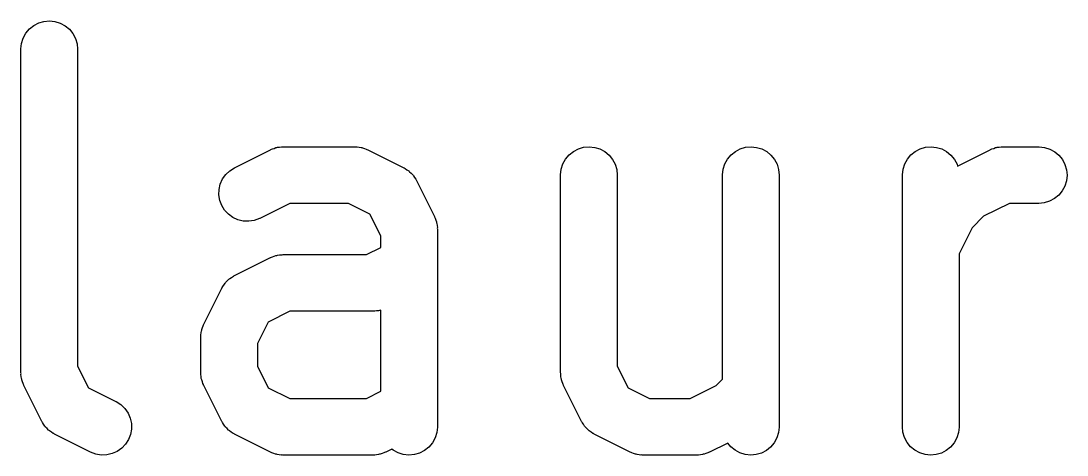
# Model space of a CAD drawing. Extents: x 0.77 to 5.15, y -1.76 to -0.61.
# Drawn here: x 4.3903 to 4.4993, y -0.7857 to -0.7404 of the extents above; entities that cross this region are included whole.
import ezdxf

# ---------------------------------------------------------------- set-up
doc = ezdxf.new("R2010")
doc.units = 0
doc.header["$MEASUREMENT"] = 0
doc.layers.add('BLACK', color=7, linetype='CONTINUOUS')

msp = doc.modelspace()

# ---------------------------------------------------------------- linework, layer by layer
at = {"layer": 'BLACK', "linetype": 'CONTINUOUS'}
for p, q in [((4.39078, -0.741733), (4.39115, -0.741291)), ((4.39115, -0.741291), (4.3916, -0.74093)), ((4.3916, -0.74093), (4.39211, -0.740663)), ((4.39211, -0.740663), (4.39266, -0.7405)), ((4.39266, -0.7405), (4.39323, -0.740448)), ((4.39323, -0.740448), (4.39381, -0.740508)), ((4.39381, -0.740508), (4.39436, -0.740679)), ((4.39436, -0.740679), (4.39486, -0.740953)), ((4.39486, -0.740953), (4.39531, -0.74132)), ((4.39531, -0.74132), (4.39567, -0.741767)), ((4.39032, -0.742787), (4.3905, -0.742238)), ((4.3905, -0.742238), (4.39078, -0.741733)), ((4.39567, -0.741767), (4.39594, -0.742276)), ((4.39594, -0.742276), (4.39611, -0.742827)), ((4.39026, -0.74336), (4.39032, -0.742787)), ((4.39026, -0.743401), (4.39026, -0.74336)), ((4.39026, -0.777147), (4.39026, -0.743401)), ((4.39611, -0.742827), (4.39617, -0.743401)), ((4.39617, -0.743401), (4.39617, -0.77645)), ((4.41251, -0.755758), (4.41626, -0.753883)), ((4.41626, -0.753883), (4.4163, -0.753865)), ((4.4163, -0.753865), (4.41638, -0.753835)), ((4.41638, -0.753835), (4.41646, -0.753794)), ((4.41646, -0.753794), (4.41665, -0.753736)), ((4.41665, -0.753736), (4.41684, -0.753666)), ((4.41684, -0.753666), (4.41693, -0.753653)), ((4.41693, -0.753653), (4.41701, -0.753628)), ((4.41701, -0.753628), (4.41721, -0.753608)), ((4.41721, -0.753608), (4.41741, -0.753576)), ((4.41741, -0.753576), (4.4175, -0.75358)), ((4.4175, -0.75358), (4.41758, -0.753571)), ((4.41758, -0.753571), (4.42508, -0.753571)), ((4.42508, -0.753571), (4.42512, -0.753572)), ((4.42512, -0.753572), (4.42521, -0.753581)), ((4.42521, -0.753581), (4.4253, -0.753579)), ((4.4253, -0.753579), (4.4255, -0.753613)), ((4.4255, -0.753613), (4.4257, -0.753636)), ((4.4257, -0.753636), (4.42578, -0.753662)), ((4.42578, -0.753662), (4.42587, -0.753677)), ((4.42587, -0.753677), (4.42605, -0.753749)), ((4.42605, -0.753749), (4.42625, -0.75381)), ((4.42625, -0.75381), (4.42632, -0.753852)), ((4.42632, -0.753852), (4.4264, -0.753883)), ((4.4264, -0.753883), (4.43015, -0.755758)), ((4.44702, -0.754856), (4.44739, -0.754415)), ((4.44739, -0.754415), (4.44784, -0.754053)), ((4.44784, -0.754053), (4.44835, -0.753786)), ((4.44835, -0.753786), (4.4489, -0.753624)), ((4.4489, -0.753624), (4.44948, -0.753571)), ((4.44948, -0.753571), (4.45005, -0.753632)), ((4.45005, -0.753632), (4.4506, -0.753802)), ((4.4506, -0.753802), (4.45111, -0.754076)), ((4.45111, -0.754076), (4.45155, -0.754444)), ((4.46389, -0.754856), (4.46426, -0.754415)), ((4.46426, -0.754415), (4.46471, -0.754053)), ((4.46471, -0.754053), (4.46522, -0.753786)), ((4.46522, -0.753786), (4.46577, -0.753624)), ((4.46577, -0.753624), (4.46635, -0.753571)), ((4.46635, -0.753571), (4.46692, -0.753632)), ((4.46692, -0.753632), (4.46747, -0.753802)), ((4.46747, -0.753802), (4.46798, -0.754076)), ((4.46798, -0.754076), (4.46842, -0.754444)), ((4.48264, -0.754856), (4.48301, -0.754415)), ((4.48301, -0.754415), (4.48346, -0.754053)), ((4.48346, -0.754053), (4.48397, -0.753786)), ((4.48397, -0.753786), (4.48452, -0.753624)), ((4.48452, -0.753624), (4.4851, -0.753571)), ((4.4851, -0.753571), (4.48567, -0.753632)), ((4.48567, -0.753632), (4.48622, -0.753802)), ((4.48622, -0.753802), (4.48673, -0.754076)), ((4.48673, -0.754076), (4.48717, -0.754444)), ((4.48786, -0.75558), (4.49125, -0.753883)), ((4.49125, -0.753883), (4.49129, -0.753865)), ((4.49129, -0.753865), (4.49137, -0.753835)), ((4.49137, -0.753835), (4.49145, -0.753794)), ((4.49145, -0.753794), (4.49164, -0.753736)), ((4.49164, -0.753736), (4.49183, -0.753666)), ((4.49183, -0.753666), (4.49192, -0.753653)), ((4.49192, -0.753653), (4.492, -0.753628)), ((4.492, -0.753628), (4.4922, -0.753608)), ((4.4922, -0.753608), (4.4924, -0.753576)), ((4.4924, -0.753576), (4.49249, -0.75358)), ((4.49249, -0.75358), (4.49257, -0.753571)), ((4.49257, -0.753571), (4.49632, -0.753571)), ((4.49632, -0.753571), (4.49637, -0.753572)), ((4.49637, -0.753572), (4.49694, -0.753636)), ((4.49694, -0.753636), (4.49749, -0.75381)), ((4.49749, -0.75381), (4.49799, -0.754088)), ((4.49799, -0.754088), (4.49843, -0.754458)), ((4.44657, -0.75591), (4.44674, -0.755361)), ((4.44674, -0.755361), (4.44702, -0.754856)), ((4.45155, -0.754444), (4.45191, -0.75489)), ((4.45191, -0.75489), (4.45219, -0.755399)), ((4.45219, -0.755399), (4.45235, -0.755951)), ((4.46344, -0.75591), (4.46361, -0.755361)), ((4.46361, -0.755361), (4.46389, -0.754856)), ((4.46842, -0.754444), (4.46879, -0.75489)), ((4.46879, -0.75489), (4.46906, -0.755399)), ((4.46906, -0.755399), (4.46922, -0.755951)), ((4.48219, -0.75591), (4.48236, -0.755361)), ((4.48236, -0.755361), (4.48264, -0.754856)), ((4.48717, -0.754444), (4.48754, -0.75489)), ((4.48754, -0.75489), (4.48781, -0.755399)), ((4.48781, -0.755399), (4.48786, -0.75558)), ((4.49843, -0.754458), (4.4988, -0.754907)), ((4.4988, -0.754907), (4.49906, -0.755418)), ((4.49906, -0.755418), (4.49922, -0.755971)), ((4.41127, -0.75693), (4.41161, -0.75646)), ((4.41161, -0.75646), (4.41203, -0.756065)), ((4.41203, -0.756065), (4.41251, -0.755758)), ((4.43015, -0.755758), (4.43019, -0.755777)), ((4.43019, -0.755777), (4.43024, -0.755811)), ((4.43024, -0.755811), (4.4303, -0.755838)), ((4.4303, -0.755838), (4.43048, -0.755968)), ((4.43048, -0.755968), (4.43067, -0.75609)), ((4.43067, -0.75609), (4.43072, -0.756135)), ((4.43072, -0.756135), (4.43077, -0.756172)), ((4.43077, -0.756172), (4.43093, -0.756335)), ((4.43093, -0.756335), (4.43109, -0.756492)), ((4.43109, -0.756492), (4.43112, -0.756544)), ((4.43112, -0.756544), (4.43117, -0.756591)), ((4.43117, -0.756591), (4.43129, -0.756781)), ((4.4465, -0.756483), (4.44657, -0.75591)), ((4.4465, -0.756524), (4.4465, -0.756483)), ((4.4465, -0.777147), (4.4465, -0.756524)), ((4.45235, -0.755951), (4.45241, -0.756524)), ((4.45241, -0.756524), (4.45241, -0.77645)), ((4.46338, -0.756483), (4.46344, -0.75591)), ((4.46338, -0.756524), (4.46338, -0.756483)), ((4.46338, -0.777798), (4.46338, -0.756524)), ((4.46922, -0.755951), (4.46928, -0.756524)), ((4.46928, -0.756524), (4.46928, -0.782771)), ((4.48212, -0.756483), (4.48219, -0.75591)), ((4.48212, -0.756524), (4.48212, -0.756483)), ((4.48212, -0.782771), (4.48212, -0.756524)), ((4.49922, -0.755971), (4.49928, -0.756545)), ((4.49928, -0.756545), (4.49922, -0.757118)), ((4.41091, -0.758017), (4.41104, -0.757455)), ((4.41104, -0.757455), (4.41127, -0.75693)), ((4.43129, -0.756781), (4.43141, -0.756966)), ((4.43141, -0.756966), (4.43144, -0.757025)), ((4.43144, -0.757025), (4.43147, -0.757078)), ((4.43147, -0.757078), (4.43335, -0.760828)), ((4.49905, -0.757668), (4.49877, -0.758175)), ((4.49922, -0.757118), (4.49905, -0.757668)), ((4.41089, -0.758593), (4.41091, -0.758017)), ((4.41098, -0.759161), (4.41089, -0.758593)), ((4.49841, -0.758619), (4.49796, -0.758984)), ((4.49877, -0.758175), (4.49841, -0.758619)), ((4.41118, -0.759701), (4.41098, -0.759161)), ((4.41149, -0.760191), (4.41118, -0.759701)), ((4.41828, -0.759477), (4.41516, -0.76104)), ((4.42439, -0.759477), (4.41828, -0.759477)), ((4.42663, -0.7606), (4.42439, -0.759477)), ((4.49327, -0.759477), (4.49057, -0.760826)), ((4.49632, -0.759477), (4.49327, -0.759477)), ((4.4969, -0.759421), (4.49632, -0.759477)), ((4.49745, -0.759254), (4.4969, -0.759421)), ((4.49796, -0.758984), (4.49745, -0.759254)), ((4.41188, -0.760613), (4.41149, -0.760191)), ((4.41235, -0.76095), (4.41188, -0.760613)), ((4.41287, -0.76119), (4.41235, -0.76095)), ((4.42775, -0.762846), (4.42663, -0.7606)), ((4.43335, -0.760828), (4.43337, -0.760865)), ((4.43337, -0.760865), (4.4334, -0.760947)), ((4.4334, -0.760947), (4.43344, -0.761023)), ((4.49057, -0.760826), (4.48938, -0.762023)), ((4.41343, -0.761324), (4.41287, -0.76119)), ((4.41401, -0.761347), (4.41343, -0.761324)), ((4.41458, -0.761257), (4.41401, -0.761347)), ((4.41512, -0.761058), (4.41458, -0.761257)), ((4.41516, -0.76104), (4.41512, -0.761058)), ((4.43344, -0.761023), (4.4335, -0.761217)), ((4.4335, -0.761217), (4.43357, -0.761406)), ((4.43357, -0.761406), (4.43358, -0.761492)), ((4.43358, -0.761492), (4.4336, -0.761575)), ((4.4336, -0.761575), (4.43362, -0.761776)), ((4.43362, -0.761776), (4.43366, -0.761975)), ((4.43366, -0.761975), (4.43365, -0.762062)), ((4.48938, -0.762023), (4.48803, -0.76472)), ((4.42775, -0.764073), (4.42775, -0.762846)), ((4.43365, -0.762062), (4.43366, -0.762148)), ((4.43366, -0.762148), (4.43366, -0.782771)), ((4.42626, -0.76482), (4.42775, -0.764073)), ((4.41251, -0.767006), (4.41626, -0.765132)), ((4.41626, -0.765132), (4.4163, -0.765114)), ((4.4163, -0.765114), (4.41638, -0.765084)), ((4.41638, -0.765084), (4.41646, -0.765043)), ((4.41646, -0.765043), (4.41665, -0.764984)), ((4.41665, -0.764984), (4.41684, -0.764915)), ((4.41684, -0.764915), (4.41693, -0.764901)), ((4.41693, -0.764901), (4.41701, -0.764876)), ((4.41701, -0.764876), (4.41721, -0.764856)), ((4.41721, -0.764856), (4.41741, -0.764825)), ((4.41741, -0.764825), (4.4175, -0.764828)), ((4.4175, -0.764828), (4.41758, -0.76482)), ((4.41758, -0.76482), (4.42626, -0.76482)), ((4.48803, -0.76472), (4.48803, -0.782771)), ((4.41177, -0.767554), (4.41193, -0.767393)), ((4.41193, -0.767393), (4.41198, -0.767357)), ((4.41198, -0.767357), (4.41203, -0.767313)), ((4.41203, -0.767313), (4.41222, -0.767194)), ((4.41222, -0.767194), (4.4124, -0.767066)), ((4.4124, -0.767066), (4.41246, -0.76704)), ((4.41246, -0.76704), (4.41251, -0.767006)), ((4.40932, -0.772077), (4.41119, -0.768327)), ((4.41119, -0.768327), (4.41121, -0.76829)), ((4.41121, -0.76829), (4.41125, -0.768237)), ((4.41125, -0.768237), (4.41127, -0.768179)), ((4.41127, -0.768179), (4.4114, -0.767996)), ((4.4114, -0.767996), (4.41153, -0.767807)), ((4.41153, -0.767807), (4.41157, -0.767761)), ((4.41157, -0.767761), (4.41161, -0.767709)), ((4.41161, -0.767709), (4.41177, -0.767554)), ((4.41828, -0.770726), (4.41604, -0.771848)), ((4.42696, -0.770726), (4.41828, -0.770726)), ((4.42704, -0.770717), (4.42696, -0.770726)), ((4.42713, -0.77072), (4.42704, -0.770717)), ((4.42733, -0.770689), (4.42713, -0.77072)), ((4.42753, -0.770669), (4.42733, -0.770689)), ((4.42762, -0.770644), (4.42753, -0.770669)), ((4.4277, -0.770631), (4.42762, -0.770644)), ((4.42775, -0.770611), (4.4277, -0.770631)), ((4.42775, -0.779071), (4.42775, -0.770611)), ((4.41604, -0.771848), (4.41491, -0.774094)), ((4.40905, -0.772984), (4.40907, -0.772783)), ((4.40907, -0.772783), (4.4091, -0.772701)), ((4.4091, -0.772701), (4.40911, -0.772615)), ((4.40911, -0.772615), (4.40919, -0.772426)), ((4.40919, -0.772426), (4.40925, -0.772234)), ((4.40925, -0.772234), (4.40929, -0.772158)), ((4.40929, -0.772158), (4.40932, -0.772077)), ((4.40901, -0.773356), (4.40902, -0.773269)), ((4.40901, -0.773397), (4.40901, -0.773356)), ((4.40901, -0.777147), (4.40901, -0.773397)), ((4.40902, -0.773183), (4.40905, -0.772984)), ((4.40902, -0.773269), (4.40902, -0.773183)), ((4.41491, -0.774094), (4.41491, -0.77645)), ((4.39027, -0.777233), (4.39026, -0.777147)), ((4.39026, -0.77732), (4.39027, -0.777233)), ((4.39617, -0.77645), (4.39729, -0.778695)), ((4.40902, -0.777233), (4.40901, -0.777147)), ((4.40901, -0.77732), (4.40902, -0.777233)), ((4.41491, -0.77645), (4.41604, -0.778695)), ((4.44651, -0.777233), (4.4465, -0.777147)), ((4.44651, -0.77732), (4.44651, -0.777233)), ((4.45241, -0.77645), (4.45353, -0.778695)), ((4.3903, -0.777519), (4.39026, -0.77732)), ((4.39032, -0.77772), (4.3903, -0.777519)), ((4.39034, -0.777804), (4.39032, -0.77772)), ((4.39035, -0.777889), (4.39034, -0.777804)), ((4.39042, -0.778078), (4.39035, -0.777889)), ((4.39048, -0.778272), (4.39042, -0.778078)), ((4.39052, -0.778348), (4.39048, -0.778272)), ((4.39055, -0.77843), (4.39052, -0.778348)), ((4.40904, -0.777519), (4.40901, -0.77732)), ((4.40906, -0.77772), (4.40904, -0.777519)), ((4.40909, -0.777804), (4.40906, -0.77772)), ((4.4091, -0.777889), (4.40909, -0.777804)), ((4.40917, -0.778078), (4.4091, -0.777889)), ((4.40923, -0.778272), (4.40917, -0.778078)), ((4.40927, -0.778348), (4.40923, -0.778272)), ((4.4093, -0.77843), (4.40927, -0.778348)), ((4.44654, -0.777519), (4.44651, -0.77732)), ((4.44656, -0.77772), (4.44654, -0.777519)), ((4.44658, -0.777804), (4.44656, -0.77772)), ((4.4466, -0.777889), (4.44658, -0.777804)), ((4.44667, -0.778078), (4.4466, -0.777889)), ((4.44673, -0.778272), (4.44667, -0.778078)), ((4.44677, -0.778348), (4.44673, -0.778272)), ((4.4468, -0.77843), (4.44677, -0.778348)), ((4.4627, -0.778469), (4.46338, -0.777798)), ((4.39057, -0.778467), (4.39055, -0.77843)), ((4.39245, -0.782217), (4.39057, -0.778467)), ((4.39729, -0.778695), (4.40016, -0.78013)), ((4.40932, -0.778467), (4.4093, -0.77843)), ((4.41119, -0.782217), (4.40932, -0.778467)), ((4.41604, -0.778695), (4.41828, -0.779818)), ((4.42626, -0.779818), (4.42775, -0.779071)), ((4.44681, -0.778467), (4.4468, -0.77843)), ((4.44869, -0.782217), (4.44681, -0.778467)), ((4.45353, -0.778695), (4.45578, -0.779818)), ((4.46001, -0.779818), (4.4627, -0.778469)), ((4.40016, -0.78013), (4.40019, -0.780149)), ((4.40019, -0.780149), (4.40068, -0.780462)), ((4.40068, -0.780462), (4.40109, -0.780864)), ((4.41828, -0.779818), (4.42626, -0.779818)), ((4.45578, -0.779818), (4.46001, -0.779818)), ((4.40109, -0.780864), (4.40142, -0.781338)), ((4.40142, -0.781338), (4.40165, -0.781866)), ((4.39248, -0.782271), (4.39245, -0.782217)), ((4.39251, -0.782329), (4.39248, -0.782271)), ((4.39263, -0.782514), (4.39251, -0.782329)), ((4.39275, -0.782704), (4.39263, -0.782514)), ((4.3928, -0.782751), (4.39275, -0.782704)), ((4.39283, -0.782803), (4.3928, -0.782751)), ((4.40165, -0.781866), (4.40177, -0.78243)), ((4.40177, -0.78243), (4.40178, -0.783006)), ((4.41123, -0.782271), (4.41119, -0.782217)), ((4.41125, -0.782329), (4.41123, -0.782271)), ((4.41138, -0.782514), (4.41125, -0.782329)), ((4.4115, -0.782704), (4.41138, -0.782514)), ((4.41154, -0.782751), (4.4115, -0.782704)), ((4.41158, -0.782803), (4.41154, -0.782751)), ((4.44872, -0.782271), (4.44869, -0.782217)), ((4.44875, -0.782329), (4.44872, -0.782271)), ((4.44888, -0.782514), (4.44875, -0.782329)), ((4.449, -0.782704), (4.44888, -0.782514)), ((4.44904, -0.782751), (4.449, -0.782704)), ((4.44908, -0.782803), (4.44904, -0.782751)), ((4.39299, -0.78296), (4.39283, -0.782803)), ((4.39315, -0.783123), (4.39299, -0.78296)), ((4.3932, -0.78316), (4.39315, -0.783123)), ((4.39325, -0.783205), (4.3932, -0.78316)), ((4.39344, -0.783328), (4.39325, -0.783205)), ((4.39362, -0.783457), (4.39344, -0.783328)), ((4.39368, -0.783484), (4.39362, -0.783457)), ((4.39373, -0.783518), (4.39368, -0.783484)), ((4.39377, -0.783537), (4.39373, -0.783518)), ((4.39752, -0.785412), (4.39377, -0.783537)), ((4.40168, -0.783573), (4.40147, -0.78411)), ((4.40178, -0.783006), (4.40168, -0.783573)), ((4.41174, -0.78296), (4.41158, -0.782803)), ((4.4119, -0.783123), (4.41174, -0.78296)), ((4.41195, -0.78316), (4.4119, -0.783123)), ((4.41199, -0.783205), (4.41195, -0.78316)), ((4.41218, -0.783328), (4.41199, -0.783205)), ((4.41237, -0.783457), (4.41218, -0.783328)), ((4.41242, -0.783484), (4.41237, -0.783457)), ((4.41248, -0.783518), (4.41242, -0.783484)), ((4.41251, -0.783537), (4.41248, -0.783518)), ((4.41626, -0.785412), (4.41251, -0.783537)), ((4.4336, -0.783385), (4.43342, -0.783934)), ((4.43366, -0.782812), (4.4336, -0.783385)), ((4.43366, -0.782771), (4.43366, -0.782812)), ((4.44924, -0.78296), (4.44908, -0.782803)), ((4.44939, -0.783123), (4.44924, -0.78296)), ((4.44944, -0.78316), (4.44939, -0.783123)), ((4.44949, -0.783205), (4.44944, -0.78316)), ((4.44968, -0.783328), (4.44949, -0.783205)), ((4.44986, -0.783457), (4.44968, -0.783328)), ((4.44992, -0.783484), (4.44986, -0.783457)), ((4.44997, -0.783518), (4.44992, -0.783484)), ((4.45001, -0.783537), (4.44997, -0.783518)), ((4.45376, -0.785412), (4.45001, -0.783537)), ((4.46922, -0.783385), (4.46904, -0.783934)), ((4.46928, -0.782812), (4.46922, -0.783385)), ((4.46928, -0.782771), (4.46928, -0.782812)), ((4.48218, -0.783344), (4.48212, -0.782771)), ((4.48235, -0.783896), (4.48218, -0.783344)), ((4.48796, -0.783385), (4.48779, -0.783934)), ((4.48803, -0.782812), (4.48796, -0.783385)), ((4.48803, -0.782771), (4.48803, -0.782812)), ((4.40116, -0.784595), (4.40076, -0.785012)), ((4.40147, -0.78411), (4.40116, -0.784595)), ((4.43277, -0.784881), (4.43232, -0.785242)), ((4.43314, -0.784439), (4.43277, -0.784881)), ((4.43342, -0.783934), (4.43314, -0.784439)), ((4.46392, -0.784465), (4.46202, -0.785412)), ((4.46423, -0.784851), (4.46392, -0.784465)), ((4.46468, -0.785219), (4.46423, -0.784851)), ((4.46839, -0.784881), (4.46795, -0.785242)), ((4.46876, -0.784439), (4.46839, -0.784881)), ((4.46904, -0.783934), (4.46876, -0.784439)), ((4.48262, -0.784405), (4.48235, -0.783896)), ((4.48298, -0.784851), (4.48262, -0.784405)), ((4.48342, -0.785219), (4.48298, -0.784851)), ((4.48714, -0.784881), (4.48669, -0.785242)), ((4.48751, -0.784439), (4.48714, -0.784881)), ((4.48779, -0.783934), (4.48751, -0.784439)), ((4.39805, -0.785618), (4.39752, -0.785412)), ((4.39862, -0.785716), (4.39805, -0.785618)), ((4.3992, -0.785701), (4.39862, -0.785716)), ((4.39976, -0.785575), (4.3992, -0.785701)), ((4.40029, -0.785342), (4.39976, -0.785575)), ((4.40076, -0.785012), (4.40029, -0.785342)), ((4.41634, -0.785443), (4.41626, -0.785412)), ((4.41642, -0.785485), (4.41634, -0.785443)), ((4.41661, -0.785546), (4.41642, -0.785485)), ((4.4168, -0.785618), (4.41661, -0.785546)), ((4.41689, -0.785633), (4.4168, -0.785618)), ((4.41697, -0.785659), (4.41689, -0.785633)), ((4.41717, -0.785682), (4.41697, -0.785659)), ((4.41737, -0.785716), (4.41717, -0.785682)), ((4.41746, -0.785714), (4.41737, -0.785716)), ((4.41754, -0.785723), (4.41746, -0.785714)), ((4.41758, -0.785724), (4.41754, -0.785723)), ((4.42696, -0.785724), (4.41758, -0.785724)), ((4.42704, -0.785715), (4.42696, -0.785724)), ((4.42713, -0.785719), (4.42704, -0.785715)), ((4.42733, -0.785687), (4.42713, -0.785719)), ((4.42753, -0.785667), (4.42733, -0.785687)), ((4.42762, -0.785642), (4.42753, -0.785667)), ((4.4277, -0.785629), (4.42762, -0.785642)), ((4.42789, -0.785559), (4.4277, -0.785629)), ((4.42808, -0.785501), (4.42789, -0.785559)), ((4.42816, -0.78546), (4.42808, -0.785501)), ((4.42824, -0.78543), (4.42816, -0.78546)), ((4.42828, -0.785412), (4.42824, -0.78543)), ((4.42891, -0.785097), (4.42828, -0.785412)), ((4.42906, -0.785219), (4.42891, -0.785097)), ((4.42956, -0.785493), (4.42906, -0.785219)), ((4.43011, -0.785663), (4.42956, -0.785493)), ((4.43069, -0.785724), (4.43011, -0.785663)), ((4.43126, -0.785671), (4.43069, -0.785724)), ((4.43181, -0.785509), (4.43126, -0.785671)), ((4.43232, -0.785242), (4.43181, -0.785509)), ((4.45384, -0.785443), (4.45376, -0.785412)), ((4.45392, -0.785485), (4.45384, -0.785443)), ((4.45411, -0.785546), (4.45392, -0.785485)), ((4.4543, -0.785618), (4.45411, -0.785546)), ((4.45438, -0.785633), (4.4543, -0.785618)), ((4.45447, -0.785659), (4.45438, -0.785633)), ((4.45467, -0.785682), (4.45447, -0.785659)), ((4.45487, -0.785716), (4.45467, -0.785682)), ((4.45495, -0.785714), (4.45487, -0.785716)), ((4.45504, -0.785723), (4.45495, -0.785714)), ((4.45508, -0.785724), (4.45504, -0.785723)), ((4.4607, -0.785724), (4.45508, -0.785724)), ((4.46079, -0.785715), (4.4607, -0.785724)), ((4.46088, -0.785719), (4.46079, -0.785715)), ((4.46108, -0.785687), (4.46088, -0.785719)), ((4.46128, -0.785667), (4.46108, -0.785687)), ((4.46136, -0.785642), (4.46128, -0.785667)), ((4.46145, -0.785629), (4.46136, -0.785642)), ((4.46164, -0.785559), (4.46145, -0.785629)), ((4.46183, -0.785501), (4.46164, -0.785559)), ((4.46191, -0.78546), (4.46183, -0.785501)), ((4.46199, -0.78543), (4.46191, -0.78546)), ((4.46202, -0.785412), (4.46199, -0.78543)), ((4.46518, -0.785493), (4.46468, -0.785219)), ((4.46573, -0.785663), (4.46518, -0.785493)), ((4.46631, -0.785724), (4.46573, -0.785663)), ((4.46688, -0.785671), (4.46631, -0.785724)), ((4.46743, -0.785509), (4.46688, -0.785671)), ((4.46795, -0.785242), (4.46743, -0.785509)), ((4.48393, -0.785493), (4.48342, -0.785219)), ((4.48448, -0.785663), (4.48393, -0.785493)), ((4.48506, -0.785724), (4.48448, -0.785663)), ((4.48563, -0.785671), (4.48506, -0.785724)), ((4.48618, -0.785509), (4.48563, -0.785671)), ((4.48669, -0.785242), (4.48618, -0.785509))]:
    msp.add_line(p, q, dxfattribs=at)

doc.saveas('drawing.dxf')
